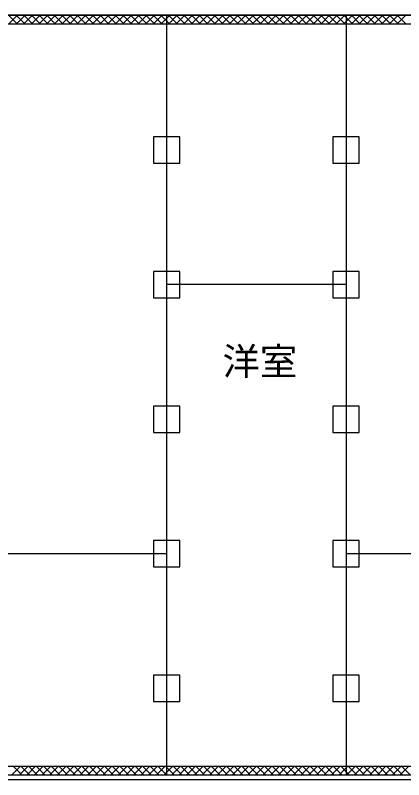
# Model space of a CAD drawing. Units: millimetres, scale not verified. Extents: x -6877 to 6873, y -4866 to 4752.
# Drawn here: x 2977 to 4275, y 740 to 3295 of the extents above; entities that cross this region are included whole.
import ezdxf
from ezdxf.enums import TextEntityAlignment as Align

# ---------------------------------------------------------------- set-up
doc = ezdxf.new("R2010")
doc.units = ezdxf.units.MM
doc.header["$LTSCALE"] = 50
for name, color, linetype in [('1-1_中線', 7, 'Continuous'), ('1-4_細線', 4, 'Continuous'), ('1-6_文字', 4, 'Continuous'), ('1-A_中線', 4, 'Continuous'), ('1-B_太線１', 2, 'Continuous')]:
    doc.layers.add(name, color=color, linetype=linetype)
doc.styles.add('ＭＳ ゴシック', font='')
doc.styles.get('ＭＳ ゴシック').set_extended_font_data('MS Gothic')

msp = doc.modelspace()

# ---------------------------------------------------------------- linework, layer by layer
at = {"layer": '1-1_中線'}
for p, q in [((5152.45, 3295.4), (1682.45, 3295.4)), ((3482.45, 3295.4), (3482.45, 755.4)), ((4082.45, 3295.4), (4082.45, 755.4)), ((4082.45, 2395.4), (3482.45, 2395.4)), ((3482.45, 1495.4), (2882.45, 1495.4)), ((4682.45, 1495.4), (4082.45, 1495.4))]:
    msp.add_line(p, q, dxfattribs=at)
msp.add_lwpolyline([(5702.45, 2925.4), (5702.45, 755.4), (1682.45, 755.4)], dxfattribs=at)
at = {"layer": '1-4_細線'}
msp.add_line((5717.45, 740.4), (1667.45, 740.4), dxfattribs=at)
at = {"layer": '1-A_中線'}
for p, q in [((2983.65, 3295.4), (2953.65, 3265.4)), ((2954.32, 3295.4), (2984.32, 3265.4)), ((3009.11, 3295.4), (2979.11, 3265.4)), ((2979.77, 3295.4), (3009.77, 3265.4)), ((3034.57, 3295.4), (3004.57, 3265.4)), ((3005.23, 3295.4), (3035.23, 3265.4)), ((3060.02, 3295.4), (3030.02, 3265.4)), ((3030.68, 3295.4), (3060.68, 3265.4)), ((3085.48, 3295.4), (3055.48, 3265.4)), ((3056.14, 3295.4), (3086.14, 3265.4)), ((3110.93, 3295.4), (3080.93, 3265.4)), ((3081.59, 3295.4), (3111.59, 3265.4)), ((3136.39, 3295.4), (3106.39, 3265.4)), ((3107.05, 3295.4), (3137.05, 3265.4)), ((3161.85, 3295.4), (3131.85, 3265.4)), ((3132.51, 3295.4), (3162.51, 3265.4)), ((3187.3, 3295.4), (3157.3, 3265.4)), ((3157.96, 3295.4), (3187.96, 3265.4)), ((3212.76, 3295.4), (3182.76, 3265.4)), ((3183.42, 3295.4), (3213.42, 3265.4)), ((3238.21, 3295.4), (3208.21, 3265.4)), ((3208.87, 3295.4), (3238.87, 3265.4)), ((3263.67, 3295.4), (3233.67, 3265.4)), ((3234.33, 3295.4), (3264.33, 3265.4)), ((3289.12, 3295.4), (3259.12, 3265.4)), ((3259.79, 3295.4), (3289.79, 3265.4)), ((3314.58, 3295.4), (3284.58, 3265.4)), ((3285.24, 3295.4), (3315.24, 3265.4)), ((3340.04, 3295.4), (3310.04, 3265.4)), ((3310.7, 3295.4), (3340.7, 3265.4)), ((3365.49, 3295.4), (3335.49, 3265.4)), ((3336.15, 3295.4), (3366.15, 3265.4)), ((3390.95, 3295.4), (3360.95, 3265.4)), ((3361.61, 3295.4), (3391.61, 3265.4)), ((3416.4, 3295.4), (3386.4, 3265.4)), ((3387.06, 3295.4), (3417.06, 3265.4)), ((3441.86, 3295.4), (3411.86, 3265.4)), ((3412.52, 3295.4), (3442.52, 3265.4)), ((3467.32, 3295.4), (3437.32, 3265.4)), ((3437.98, 3295.4), (3467.98, 3265.4)), ((3492.77, 3295.4), (3462.77, 3265.4)), ((3463.43, 3295.4), (3493.43, 3265.4)), ((3518.23, 3295.4), (3488.23, 3265.4)), ((3488.89, 3295.4), (3518.89, 3265.4)), ((3543.68, 3295.4), (3513.68, 3265.4)), ((3514.34, 3295.4), (3544.34, 3265.4)), ((3569.14, 3295.4), (3539.14, 3265.4)), ((3539.8, 3295.4), (3569.8, 3265.4)), ((3594.6, 3295.4), (3564.6, 3265.4)), ((3565.26, 3295.4), (3595.26, 3265.4)), ((3620.05, 3295.4), (3590.05, 3265.4)), ((3590.71, 3295.4), (3620.71, 3265.4)), ((3645.51, 3295.4), (3615.51, 3265.4)), ((3616.17, 3295.4), (3646.17, 3265.4)), ((3670.96, 3295.4), (3640.96, 3265.4)), ((3641.62, 3295.4), (3671.62, 3265.4)), ((3696.42, 3295.4), (3666.42, 3265.4)), ((3667.08, 3295.4), (3697.08, 3265.4)), ((3721.87, 3295.4), (3691.87, 3265.4)), ((3692.53, 3295.4), (3722.53, 3265.4)), ((3747.33, 3295.4), (3717.33, 3265.4)), ((3717.99, 3295.4), (3747.99, 3265.4)), ((3772.79, 3295.4), (3742.79, 3265.4)), ((3743.45, 3295.4), (3773.45, 3265.4)), ((3798.24, 3295.4), (3768.24, 3265.4)), ((3768.9, 3295.4), (3798.9, 3265.4)), ((3823.7, 3295.4), (3793.7, 3265.4)), ((3794.36, 3295.4), (3824.36, 3265.4)), ((3849.15, 3295.4), (3819.15, 3265.4)), ((3819.81, 3295.4), (3849.81, 3265.4)), ((3874.61, 3295.4), (3844.61, 3265.4)), ((3845.27, 3295.4), (3875.27, 3265.4)), ((3900.07, 3295.4), (3870.07, 3265.4)), ((3870.73, 3295.4), (3900.73, 3265.4)), ((3925.52, 3295.4), (3895.52, 3265.4)), ((3896.18, 3295.4), (3926.18, 3265.4)), ((3950.98, 3295.4), (3920.98, 3265.4)), ((3921.64, 3295.4), (3951.64, 3265.4)), ((3976.43, 3295.4), (3946.43, 3265.4)), ((3947.09, 3295.4), (3977.09, 3265.4)), ((4001.89, 3295.4), (3971.89, 3265.4)), ((3972.55, 3295.4), (4002.55, 3265.4)), ((4027.34, 3295.4), (3997.34, 3265.4)), ((3998, 3295.4), (4028, 3265.4)), ((4052.8, 3295.4), (4022.8, 3265.4)), ((4023.46, 3295.4), (4053.46, 3265.4)), ((4078.26, 3295.4), (4048.26, 3265.4)), ((4048.92, 3295.4), (4078.92, 3265.4)), ((4103.71, 3295.4), (4073.71, 3265.4)), ((4074.37, 3295.4), (4104.37, 3265.4)), ((4129.17, 3295.4), (4099.17, 3265.4)), ((4099.83, 3295.4), (4129.83, 3265.4)), ((4154.62, 3295.4), (4124.62, 3265.4)), ((4125.28, 3295.4), (4155.28, 3265.4)), ((4180.08, 3295.4), (4150.08, 3265.4)), ((4150.74, 3295.4), (4180.74, 3265.4)), ((4205.54, 3295.4), (4175.54, 3265.4)), ((4176.2, 3295.4), (4206.2, 3265.4)), ((4230.99, 3295.4), (4200.99, 3265.4)), ((4201.65, 3295.4), (4231.65, 3265.4)), ((4256.45, 3295.4), (4226.45, 3265.4)), ((4227.11, 3295.4), (4257.11, 3265.4)), ((4281.9, 3295.4), (4251.9, 3265.4)), ((4252.56, 3295.4), (4282.56, 3265.4)), ((1712.45, 785.4), (5672.45, 785.4)), ((2993.78, 785.4), (2963.78, 755.4)), ((2969.64, 785.4), (2999.64, 755.4)), ((3019.24, 785.4), (2989.24, 755.4)), ((2995.1, 785.4), (3025.1, 755.4)), ((3044.7, 785.4), (3014.7, 755.4)), ((3020.55, 785.4), (3050.55, 755.4)), ((3070.15, 785.4), (3040.15, 755.4)), ((3046.01, 785.4), (3076.01, 755.4)), ((3095.61, 785.4), (3065.61, 755.4)), ((3071.47, 785.4), (3101.47, 755.4)), ((3121.06, 785.4), (3091.06, 755.4)), ((3096.92, 785.4), (3126.92, 755.4)), ((3146.52, 785.4), (3116.52, 755.4)), ((3122.38, 785.4), (3152.38, 755.4)), ((3171.97, 785.4), (3141.97, 755.4)), ((3147.83, 785.4), (3177.83, 755.4)), ((3197.43, 785.4), (3167.43, 755.4)), ((3173.29, 785.4), (3203.29, 755.4)), ((3222.89, 785.4), (3192.89, 755.4)), ((3198.74, 785.4), (3228.74, 755.4)), ((3248.34, 785.4), (3218.34, 755.4)), ((3224.2, 785.4), (3254.2, 755.4)), ((3273.8, 785.4), (3243.8, 755.4)), ((3249.66, 785.4), (3279.66, 755.4)), ((3299.25, 785.4), (3269.25, 755.4)), ((3275.11, 785.4), (3305.11, 755.4)), ((3324.71, 785.4), (3294.71, 755.4)), ((3300.57, 785.4), (3330.57, 755.4)), ((3350.17, 785.4), (3320.17, 755.4)), ((3326.02, 785.4), (3356.02, 755.4)), ((3375.62, 785.4), (3345.62, 755.4)), ((3351.48, 785.4), (3381.48, 755.4)), ((3401.08, 785.4), (3371.08, 755.4)), ((3376.94, 785.4), (3406.94, 755.4)), ((3426.53, 785.4), (3396.53, 755.4)), ((3402.39, 785.4), (3432.39, 755.4)), ((3451.99, 785.4), (3421.99, 755.4)), ((3427.85, 785.4), (3457.85, 755.4)), ((3477.44, 785.4), (3447.44, 755.4)), ((3453.3, 785.4), (3483.3, 755.4)), ((3502.9, 785.4), (3472.9, 755.4)), ((3478.76, 785.4), (3508.76, 755.4)), ((3528.36, 785.4), (3498.36, 755.4)), ((3504.22, 785.4), (3534.22, 755.4)), ((3553.81, 785.4), (3523.81, 755.4)), ((3529.67, 785.4), (3559.67, 755.4)), ((3579.27, 785.4), (3549.27, 755.4)), ((3555.13, 785.4), (3585.13, 755.4)), ((3604.72, 785.4), (3574.72, 755.4)), ((3580.58, 785.4), (3610.58, 755.4)), ((3630.18, 785.4), (3600.18, 755.4)), ((3606.04, 785.4), (3636.04, 755.4)), ((3655.64, 785.4), (3625.64, 755.4)), ((3631.49, 785.4), (3661.49, 755.4)), ((3681.09, 785.4), (3651.09, 755.4)), ((3656.95, 785.4), (3686.95, 755.4)), ((3706.55, 785.4), (3676.55, 755.4)), ((3682.41, 785.4), (3712.41, 755.4)), ((3732, 785.4), (3702, 755.4)), ((3707.86, 785.4), (3737.86, 755.4)), ((3757.46, 785.4), (3727.46, 755.4)), ((3733.32, 785.4), (3763.32, 755.4)), ((3782.91, 785.4), (3752.91, 755.4)), ((3758.77, 785.4), (3788.77, 755.4)), ((3808.37, 785.4), (3778.37, 755.4)), ((3784.23, 785.4), (3814.23, 755.4)), ((3833.83, 785.4), (3803.83, 755.4)), ((3809.69, 785.4), (3839.69, 755.4)), ((3859.28, 785.4), (3829.28, 755.4)), ((3835.14, 785.4), (3865.14, 755.4)), ((3884.74, 785.4), (3854.74, 755.4)), ((3860.6, 785.4), (3890.6, 755.4)), ((3910.19, 785.4), (3880.19, 755.4)), ((3886.05, 785.4), (3916.05, 755.4)), ((3935.65, 785.4), (3905.65, 755.4)), ((3911.51, 785.4), (3941.51, 755.4)), ((3961.11, 785.4), (3931.11, 755.4)), ((3936.96, 785.4), (3966.96, 755.4)), ((3986.56, 785.4), (3956.56, 755.4)), ((3962.42, 785.4), (3992.42, 755.4)), ((4012.02, 785.4), (3982.02, 755.4)), ((3987.88, 785.4), (4017.88, 755.4)), ((4037.47, 785.4), (4007.47, 755.4)), ((4013.33, 785.4), (4043.33, 755.4)), ((4062.93, 785.4), (4032.93, 755.4)), ((4038.79, 785.4), (4068.79, 755.4)), ((4088.38, 785.4), (4058.38, 755.4)), ((4064.24, 785.4), (4094.24, 755.4)), ((4113.84, 785.4), (4083.84, 755.4)), ((4089.7, 785.4), (4119.7, 755.4)), ((4139.3, 785.4), (4109.3, 755.4)), ((4115.16, 785.4), (4145.16, 755.4)), ((4164.75, 785.4), (4134.75, 755.4)), ((4140.61, 785.4), (4170.61, 755.4)), ((4190.21, 785.4), (4160.21, 755.4)), ((4166.07, 785.4), (4196.07, 755.4)), ((4215.66, 785.4), (4185.66, 755.4)), ((4191.52, 785.4), (4221.52, 755.4)), ((4241.12, 785.4), (4211.12, 755.4)), ((4216.98, 785.4), (4246.98, 755.4)), ((4266.58, 785.4), (4236.58, 755.4)), ((4242.43, 785.4), (4272.43, 755.4)), ((4292.03, 785.4), (4262.03, 755.4)), ((4267.89, 785.4), (4297.89, 755.4))]:
    msp.add_line(p, q, dxfattribs=at)
for points in [[(5702.45, 755.4), (1682.45, 755.4), (1682.45, 3295.4), (5152.45, 3295.4), (5152.45, 2925.4)], [(5672.45, 2895.4), (5122.45, 2895.4), (5122.45, 3265.4), (1712.45, 3265.4), (1712.45, 785.4)]]:
    msp.add_lwpolyline(points, dxfattribs=at)
at = {"layer": '1-B_太線１'}
for points in [[(3438.45, 2889.4), (3438.45, 2801.4), (3526.45, 2801.4), (3526.45, 2889.4)], [(4038.45, 2889.4), (4038.45, 2801.4), (4126.45, 2801.4), (4126.45, 2889.4)], [(3438.45, 2439.4), (3438.45, 2351.4), (3526.45, 2351.4), (3526.45, 2439.4)], [(4038.45, 2439.4), (4038.45, 2351.4), (4126.45, 2351.4), (4126.45, 2439.4)], [(3438.45, 1989.4), (3438.45, 1901.4), (3526.45, 1901.4), (3526.45, 1989.4)], [(4038.45, 1989.4), (4038.45, 1901.4), (4126.45, 1901.4), (4126.45, 1989.4)], [(3438.45, 1539.4), (3438.45, 1451.4), (3526.45, 1451.4), (3526.45, 1539.4)], [(4038.45, 1539.4), (4038.45, 1451.4), (4126.45, 1451.4), (4126.45, 1539.4)], [(3438.45, 1089.4), (3438.45, 1001.4), (3526.45, 1001.4), (3526.45, 1089.4)], [(4038.45, 1089.4), (4038.45, 1001.4), (4126.45, 1001.4), (4126.45, 1089.4)]]:
    msp.add_lwpolyline(points, close=True, dxfattribs=at)

# ---------------------------------------------------------------- texts
at = {"layer": '1-6_文字', "style": 'ＭＳ ゴシック'}
msp.add_text('洋室', height=91.64, dxfattribs=at).set_placement((3669.15, 2065.22), align=Align.BOTTOM_LEFT)

doc.saveas('drawing.dxf')
